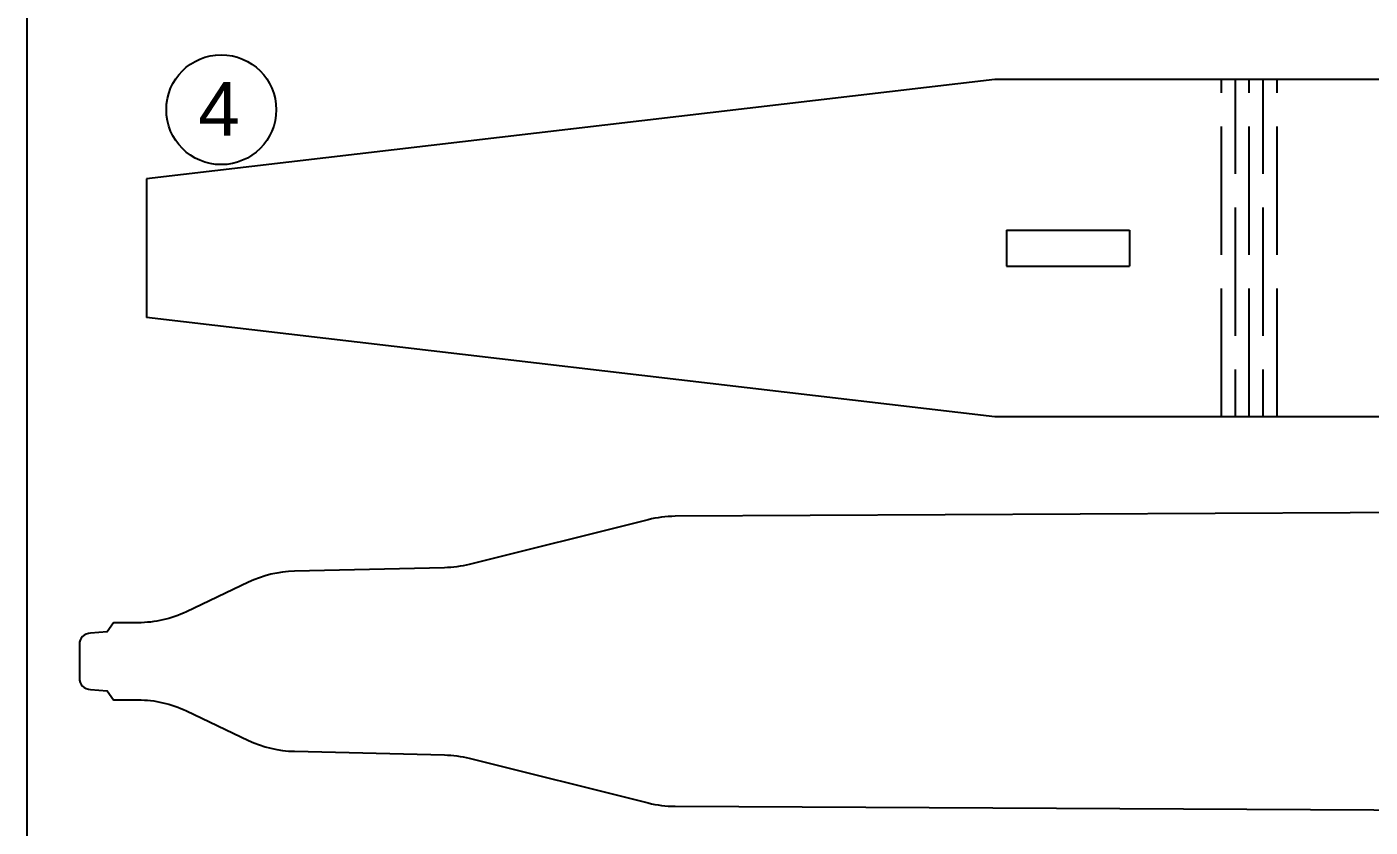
# Model space of a CAD drawing. Header units: centimetres. Extents: x 56783 to 57745, y 15612 to 15912.
# Drawn here: x 56783.2 to 56903.5, y 15678.5 to 15750.1 of the extents above; entities that cross this region are included whole.
import ezdxf

# ---------------------------------------------------------------- set-up
doc = ezdxf.new("R2010")
doc.units = ezdxf.units.CM
doc.header["$MEASUREMENT"] = 0
for name, color, linetype in [('Exterior', 7, 'Continuous'), ('Interior', 4, 'Continuous'), ('Kerf', 1, 'Continuous'), ('NUMEROS', 7, 'Continuous')]:
    doc.layers.add(name, color=color, linetype=linetype)

msp = doc.modelspace()

# ---------------------------------------------------------------- linework, layer by layer
at = {"layer": 'Exterior'}
for p, q in [((56869.89, 15745.38), (56793.92, 15736.49)), ((56793.92, 15736.49), (56793.92, 15724.09)), ((56869.89, 15715.19), (56793.92, 15724.09))]:
    msp.add_line(p, q, dxfattribs=at)
msp.add_lwpolyline([(56783.2, 15611.88), (57283.2, 15611.88), (57283.2, 15911.88), (56783.2, 15911.88)], close=True, dxfattribs=at)
for points in [[(56924.11, 15742.81), (56911.89, 15745.38), (56869.89, 15745.38)], [(56924.11, 15717.77), (56911.89, 15715.19), (56869.89, 15715.19)]]:
    msp.add_lwpolyline(points, dxfattribs=at)
msp.add_lwpolyline([(56937.97, 15706.77), (56841.25, 15706.28, 0.059926), (56838.84, 15705.98), (56822.82, 15701.98, -0.055376), (56820.59, 15701.68), (56807.17, 15701.36, 0.10538), (56803.04, 15700.38), (56797.49, 15697.74, -0.110145), (56793.16, 15696.75), (56790.97, 15696.74), (56790.39, 15695.95), (56788.91, 15695.82, 0.411427), (56787.9, 15694.8), (56787.91, 15693.3), (56787.91, 15693.3), (56787.9, 15691.8, 0.411427), (56788.91, 15690.78), (56790.39, 15690.65), (56790.97, 15689.86), (56793.16, 15689.85, -0.110145), (56797.49, 15688.86), (56803.04, 15686.22, 0.10538), (56807.17, 15685.24), (56820.59, 15684.92, -0.055376), (56822.82, 15684.62), (56838.84, 15680.62, 0.059926), (56841.25, 15680.32), (56937.97, 15679.83, 0.073421)], format="xyb", dxfattribs=at)
at = {"layer": 'Interior'}
for p, q in [((56870.93, 15731.9), (56870.93, 15728.68)), ((56870.93, 15731.9), (56881.93, 15731.9)), ((56881.93, 15731.9), (56881.93, 15728.68)), ((56870.93, 15728.68), (56881.93, 15728.68))]:
    msp.add_line(p, q, dxfattribs=at)
at = {"layer": 'Kerf'}
for points in [[(56890.17, 15744.19), (56890.17, 15745.38)], [(56891.42, 15736.94), (56891.42, 15745.38)], [(56892.67, 15744.19), (56892.67, 15745.38)], [(56893.92, 15736.94), (56893.92, 15745.38)], [(56895.17, 15744.19), (56895.17, 15745.38)], [(56890.17, 15729.69), (56890.17, 15741.19)], [(56892.67, 15729.69), (56892.67, 15741.19)], [(56895.17, 15729.69), (56895.17, 15741.19)], [(56891.42, 15722.44), (56891.42, 15733.94)], [(56893.92, 15722.44), (56893.92, 15733.94)], [(56890.17, 15715.19), (56890.17, 15726.69)], [(56892.67, 15715.19), (56892.67, 15726.69)], [(56895.17, 15715.19), (56895.17, 15726.69)], [(56891.42, 15715.19), (56891.42, 15719.44)], [(56893.92, 15715.19), (56893.92, 15719.44)]]:
    msp.add_lwpolyline(points, dxfattribs=at)
at = {"layer": 'NUMEROS'}
msp.add_circle((56800.61, 15742.69), 4.92, dxfattribs=at)

# ---------------------------------------------------------------- texts
at = {"layer": 'NUMEROS', "insert": (56798.54, 15745.16), "char_height": 4.8, "attachment_point": 1}
msp.add_mtext_dynamic_manual_height_columns('{\\fArial|b0|i0|c0|p34;4}', width=23.6905, gutter_width=1, heights=[0], dxfattribs=at)

doc.saveas('drawing.dxf')
